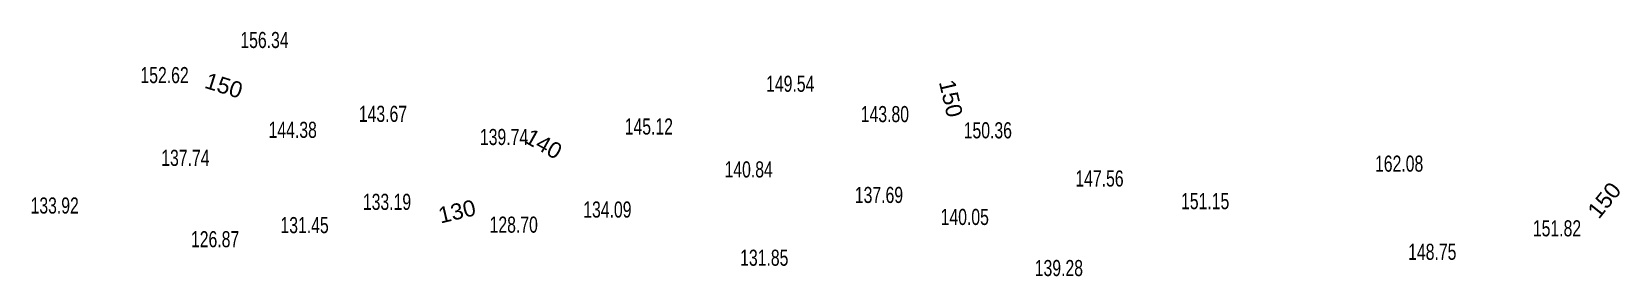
# Model space of a CAD drawing. Header units: metres. Extents: x 431006 to 434411, y 2469261 to 2473208.
# Drawn here: x 431774.6 to 432168.5, y 2470816.2 to 2470876.9 of the extents above; entities that cross this region are included whole.
import ezdxf
from ezdxf.enums import TextEntityAlignment as Align

# ---------------------------------------------------------------- set-up
doc = ezdxf.new("R2010")
doc.units = ezdxf.units.M
doc.header["$MEASUREMENT"] = 0
doc.layers.add('CAO DO', color=8, linetype='Continuous', lineweight=18)
doc.layers.add('MH_DongMuc', color=8, linetype='Continuous', lineweight=18)
doc.styles.get("Standard").update_dxf_attribs({"font": 'arial.ttf'})

msp = doc.modelspace()

# ---------------------------------------------------------------- texts
at = {"layer": 'CAO DO', "color": 8, "lineweight": 0, "width": 0.7}
for s, p in [('156.34', (431826.31, 2470872.88, 156.34)), ('152.62', (431801.53, 2470864.16, 152.62)), ('149.54', (431956.69, 2470862, 149.54)), ('143.67', (431855.69, 2470854.53, 143.67)), ('143.80', (431980.16, 2470854.47, 143.8)), ('144.38', (431833.31, 2470850.56, 144.38)), ('145.12', (431921.62, 2470851.38, 145.12)), ('150.36', (432005.69, 2470850.44, 150.36)), ('139.74', (431885.72, 2470848.78, 139.74)), ('137.74', (431806.69, 2470843.59, 137.74)), ('162.08', (432107.69, 2470842.16, 162.08)), ('140.84', (431946.38, 2470840.72, 140.84)), ('147.56', (432033.38, 2470838.47, 147.56)), ('137.69', (431978.69, 2470834.38, 137.69)), ('133.92', (431774.28, 2470831.75, 133.92)), ('133.19', (431856.69, 2470832.66, 133.19)), ('134.09', (431911.34, 2470830.75, 134.09)), ('151.15', (432059.59, 2470832.84, 151.15)), ('131.45', (431836.25, 2470826.88, 131.45)), ('128.70', (431888.12, 2470827, 128.7)), ('140.05', (431999.97, 2470828.91, 140.05)), ('151.82', (432146.84, 2470826.09, 151.82)), ('126.87', (431814.06, 2470823.38, 126.87)), ('131.85', (431950.25, 2470818.78, 131.85)), ('148.75', (432115.91, 2470820.25, 148.75)), ('139.28', (432023.31, 2470816.22, 139.28))]:
    msp.add_text(s, height=4, dxfattribs=at).set_placement(p)
at = {"layer": 'MH_DongMuc', "color": 8, "lineweight": 0}
for s, rotation, p in [('150', 342.5744, (431822.23, 2470863.57, 150)), ('150', 283.2766, (432002.54, 2470860.35, 150)), ('140', 330.7222, (431901.5, 2470849.06, 140)), ('150', 51.3512, (432164.54, 2470835.07, 150)), ('130', 13.3297, (431880.02, 2470832.29, 130))]:
    msp.add_text(s, height=4, rotation=rotation, dxfattribs=at).set_placement(p, align=Align.MIDDLE)

doc.saveas('drawing.dxf')
